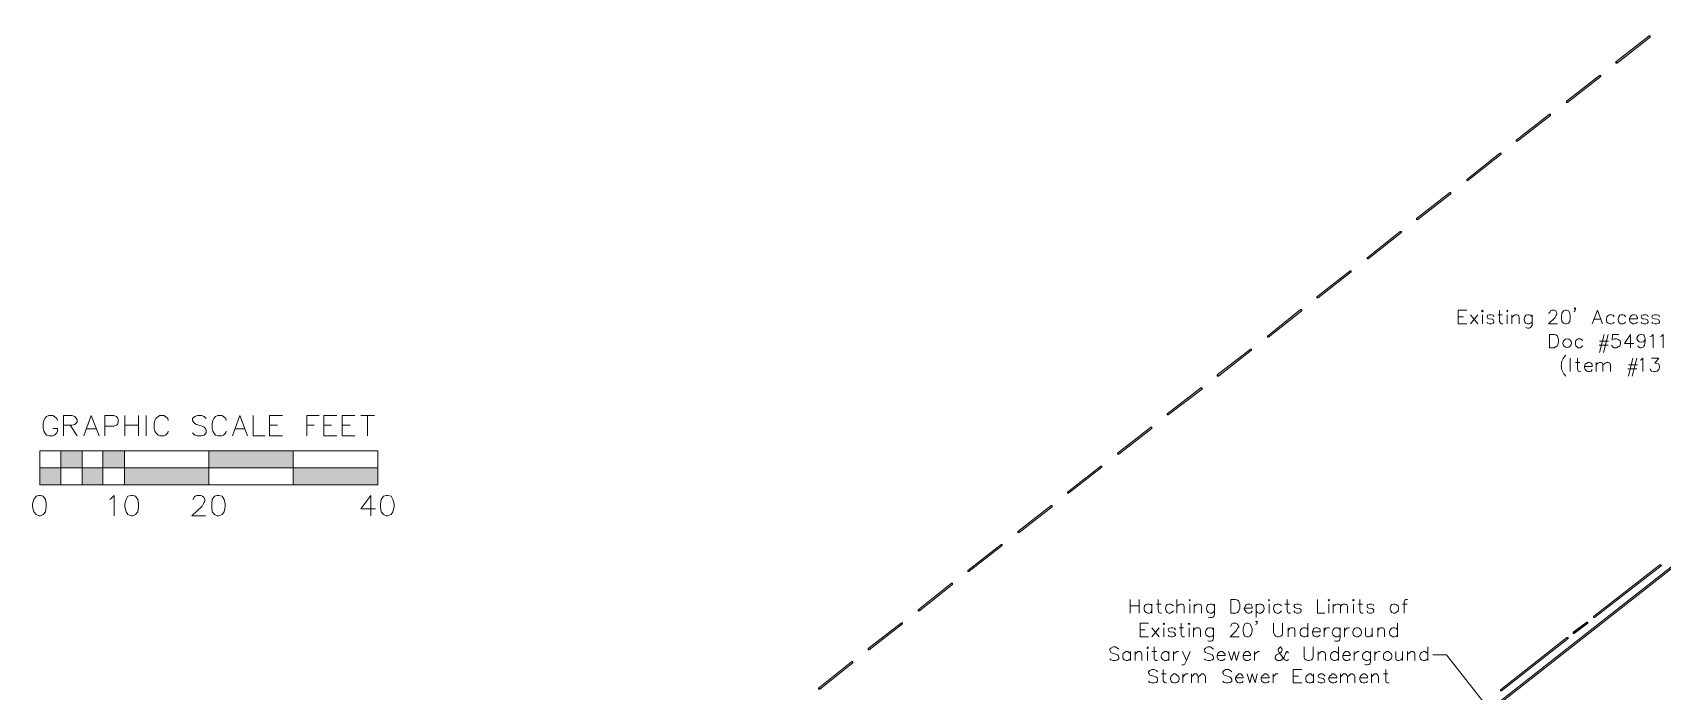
# Model space of a CAD drawing. Header units: inches. Extents: x 10 to 486, y 7 to 426.
# Drawn here: x 18.5 to 211.4, y 348.1 to 426.2 of the extents above; entities that cross this region are included whole.
import ezdxf

# ---------------------------------------------------------------- set-up
doc = ezdxf.new("R2010")
doc.units = ezdxf.units.IN
doc.header["$LTSCALE"] = 3
doc.header["$MEASUREMENT"] = 0
doc.layers.add('PDF_Geometry', color=7, linetype='Continuous', true_color=0x999999)
doc.layers.add('PDF_Solid Fills', color=7, linetype='Continuous')

msp = doc.modelspace()

# ---------------------------------------------------------------- hatches: boundary and pattern name
at = {"layer": 'PDF_Solid Fills', "transparency": 33554559}
for points in [[(209.94, 425.68), (209.88, 425.75), (205.94, 422.68), (206.01, 422.62), (206.08, 422.55), (210.01, 425.62)], [(204.08, 421.02), (204.01, 421.08), (200.08, 418.02), (200.14, 417.95), (200.21, 417.88), (204.14, 420.95)], [(198.14, 416.42), (198.08, 416.48), (194.14, 413.42), (194.21, 413.35), (194.28, 413.28), (198.21, 416.35)], [(192.28, 411.82), (192.21, 411.88), (188.28, 408.75), (188.34, 408.68), (188.41, 408.62), (192.34, 411.75)], [(186.34, 407.15), (186.28, 407.22), (182.34, 404.15), (182.41, 404.08), (182.48, 404.02), (186.41, 407.08)], [(180.48, 402.55), (180.41, 402.62), (176.48, 399.48), (176.54, 399.42), (176.61, 399.35), (180.54, 402.48)], [(174.61, 397.82), (174.54, 397.88), (174.48, 397.95), (170.54, 394.88), (170.61, 394.82), (170.68, 394.75)], [(168.68, 393.28), (168.61, 393.35), (164.68, 390.22), (164.74, 390.15), (164.81, 390.08), (168.74, 393.22)], [(162.74, 388.62), (162.68, 388.68), (158.74, 385.62), (158.81, 385.55), (158.88, 385.48), (162.81, 388.55)], [(156.88, 384.02), (156.81, 384.08), (152.81, 381.02), (152.88, 380.95), (152.94, 380.88), (156.94, 383.95)], [(150.94, 379.35), (150.88, 379.42), (146.94, 376.35), (147.01, 376.28), (147.08, 376.22), (151.01, 379.28)], [(145.01, 374.75), (144.94, 374.82), (141.01, 371.75), (141.08, 371.68), (141.14, 371.62), (145.08, 374.68)], [(139.14, 370.08), (139.08, 370.15), (135.14, 367.08), (135.21, 367.02), (135.28, 366.95), (139.21, 370.02)], [(133.21, 365.48), (133.14, 365.55), (129.21, 362.48), (129.28, 362.42), (129.34, 362.35), (133.28, 365.42)], [(211.21, 363.08), (211.14, 363.15), (203.28, 357.02), (203.34, 356.95), (203.41, 356.88), (211.28, 363.02)], [(127.34, 360.88), (127.28, 360.95), (123.34, 357.82), (123.41, 357.75), (123.48, 357.68), (127.41, 360.82)], [(121.41, 356.22), (121.34, 356.28), (117.41, 353.22), (117.48, 353.15), (117.54, 353.08), (121.48, 356.15)], [(202.54, 356.28), (202.48, 356.35), (200.88, 355.15), (200.94, 355.08), (201.01, 355.02), (202.61, 356.22)], [(200.21, 354.48), (200.14, 354.55), (192.28, 348.35), (192.34, 348.28), (192.41, 348.22), (200.28, 354.42)], [(115.54, 351.62), (115.48, 351.68), (111.54, 348.55), (111.61, 348.48), (111.68, 348.42), (115.61, 351.55)]]:
    msp.add_hatch(color=256, dxfattribs=at).paths.add_polyline_path(points)

# ---------------------------------------------------------------- linework, layer by layer
at = {"layer": 'PDF_Geometry', "lineweight": 5}
msp.add_lwpolyline([(293.08, 426.15), (116.94, 287.88), (117.01, 287.82), (117.08, 287.75), (293.28, 426.08), (293.21, 426.15)], dxfattribs=at)
at = {"layer": 'PDF_Geometry', "color": 7, "lineweight": 5}
for points in [[(209.94, 425.68), (209.88, 425.75), (205.94, 422.68), (206.01, 422.62), (206.08, 422.55), (210.01, 425.62)], [(204.08, 421.02), (204.01, 421.08), (200.08, 418.02), (200.14, 417.95), (200.21, 417.88), (204.14, 420.95)], [(198.14, 416.42), (198.08, 416.48), (194.14, 413.42), (194.21, 413.35), (194.28, 413.28), (198.21, 416.35)], [(192.28, 411.82), (192.21, 411.88), (188.28, 408.75), (188.34, 408.68), (188.41, 408.62), (192.34, 411.75)], [(186.34, 407.15), (186.28, 407.22), (182.34, 404.15), (182.41, 404.08), (182.48, 404.02), (186.41, 407.08)], [(180.48, 402.55), (180.41, 402.62), (176.48, 399.48), (176.54, 399.42), (176.61, 399.35), (180.54, 402.48)], [(174.54, 397.88), (174.48, 397.95), (170.54, 394.88), (170.61, 394.82), (170.68, 394.75), (174.61, 397.82)], [(168.68, 393.28), (168.61, 393.35), (164.68, 390.22), (164.74, 390.15), (164.81, 390.08), (168.74, 393.22)], [(162.74, 388.62), (162.68, 388.68), (158.74, 385.62), (158.81, 385.55), (158.88, 385.48), (162.81, 388.55)], [(156.88, 384.02), (156.81, 384.08), (152.81, 381.02), (152.88, 380.95), (152.94, 380.88), (156.94, 383.95)], [(150.94, 379.35), (150.88, 379.42), (146.94, 376.35), (147.01, 376.28), (147.08, 376.22), (151.01, 379.28)], [(145.01, 374.75), (144.94, 374.82), (141.01, 371.75), (141.08, 371.68), (141.14, 371.62), (145.08, 374.68)], [(139.14, 370.08), (139.08, 370.15), (135.14, 367.08), (135.21, 367.02), (135.28, 366.95), (139.21, 370.02)], [(133.21, 365.48), (133.14, 365.55), (129.21, 362.48), (129.28, 362.42), (129.34, 362.35), (133.28, 365.42)], [(211.21, 363.08), (211.14, 363.15), (203.28, 357.02), (203.34, 356.95), (203.41, 356.88), (211.28, 363.02)], [(127.34, 360.88), (127.28, 360.95), (123.34, 357.82), (123.41, 357.75), (123.48, 357.68), (127.41, 360.82)], [(121.41, 356.22), (121.34, 356.28), (117.41, 353.22), (117.48, 353.15), (117.54, 353.08), (121.48, 356.15)], [(202.54, 356.28), (202.48, 356.35), (200.88, 355.15), (200.94, 355.08), (201.01, 355.02), (202.61, 356.22)], [(200.21, 354.48), (200.14, 354.55), (192.28, 348.35), (192.34, 348.28), (192.41, 348.22), (200.28, 354.42)], [(115.54, 351.62), (115.48, 351.68), (111.54, 348.55), (111.61, 348.48), (111.68, 348.42), (115.61, 351.55)]]:
    msp.add_lwpolyline(points, close=True, dxfattribs=at)
for points in [[(209.88, 425.75), (210.01, 425.75), (210.01, 425.62)], [(206.08, 422.55), (205.94, 422.55), (205.94, 422.68)], [(204.01, 421.08), (204.14, 421.08), (204.14, 420.95)], [(200.21, 417.88), (200.08, 417.88), (200.08, 418.02)], [(198.08, 416.48), (198.21, 416.48), (198.21, 416.35)], [(194.28, 413.28), (194.14, 413.28), (194.14, 413.42)], [(192.21, 411.88), (192.34, 411.88), (192.34, 411.75)], [(186.28, 407.22), (186.41, 407.22), (186.41, 407.08)], [(188.41, 408.62), (188.28, 408.62), (188.28, 408.75)], [(182.48, 404.02), (182.34, 404.02), (182.34, 404.15)], [(180.41, 402.62), (180.54, 402.62), (180.54, 402.48)], [(176.61, 399.35), (176.48, 399.35), (176.48, 399.48)], [(174.48, 397.95), (174.61, 397.95), (174.61, 397.82)], [(170.68, 394.75), (170.54, 394.75), (170.54, 394.88)], [(168.61, 393.35), (168.74, 393.35), (168.74, 393.22)], [(164.81, 390.08), (164.68, 390.08), (164.68, 390.22)], [(162.68, 388.68), (162.81, 388.68), (162.81, 388.55)], [(156.81, 384.08), (156.94, 384.08), (156.94, 383.95)], [(158.88, 385.48), (158.74, 385.48), (158.74, 385.62)], [(152.94, 380.88), (152.81, 380.88), (152.81, 381.02)], [(150.88, 379.42), (151.01, 379.42), (151.01, 379.28)], [(147.08, 376.22), (146.94, 376.22), (146.94, 376.35)], [(144.94, 374.82), (145.08, 374.82), (145.08, 374.68)], [(141.14, 371.62), (141.01, 371.62), (141.01, 371.75)], [(139.08, 370.15), (139.21, 370.15), (139.21, 370.02)], [(135.28, 366.95), (135.14, 366.95), (135.14, 367.08)], [(133.14, 365.55), (133.28, 365.55), (133.28, 365.42)], [(211.14, 363.15), (211.28, 363.15), (211.28, 363.02)], [(127.28, 360.95), (127.41, 360.95), (127.41, 360.82)], [(129.34, 362.35), (129.21, 362.35), (129.21, 362.48)], [(123.48, 357.68), (123.34, 357.68), (123.34, 357.82)], [(203.41, 356.88), (203.28, 356.88), (203.28, 357.02)], [(121.34, 356.28), (121.48, 356.28), (121.48, 356.15)], [(201.01, 355.02), (200.88, 355.02), (200.88, 355.15)], [(202.48, 356.35), (202.61, 356.35), (202.61, 356.22)], [(117.54, 353.08), (117.41, 353.08), (117.41, 353.22)], [(200.14, 354.55), (200.28, 354.55), (200.28, 354.42)], [(115.48, 351.68), (115.61, 351.68), (115.61, 351.55)], [(111.68, 348.42), (111.54, 348.42), (111.54, 348.55)], [(192.41, 348.22), (192.28, 348.22), (192.28, 348.35)]]:
    msp.add_lwpolyline(points, dxfattribs=at)
at = {"layer": 'PDF_Geometry', "color": 7, "lineweight": 13}
for points in [[(188.28, 391.68), (187.28, 391.68), (187.28, 393.28), (188.28, 393.28)], [(187.28, 392.48), (187.88, 392.48)], [(188.74, 391.68), (189.61, 392.75)], [(189.61, 391.68), (188.74, 392.75)], [(190.14, 392.75), (190.14, 391.68)], [(191.48, 392.48), (191.41, 392.68), (191.21, 392.75), (190.94, 392.75), (190.74, 392.68), (190.68, 392.48), (190.74, 392.35), (190.88, 392.28), (191.28, 392.22), (191.41, 392.15), (191.48, 391.95), (191.48, 391.88), (191.41, 391.75), (191.21, 391.68), (190.94, 391.68), (190.74, 391.75), (190.68, 391.88)], [(191.94, 392.75), (192.48, 392.75)], [(192.14, 393.28), (192.14, 391.95), (192.28, 391.75), (192.41, 391.68), (192.54, 391.68)], [(193.08, 392.75), (193.08, 391.68)], [(193.61, 391.68), (193.61, 392.75)], [(193.61, 392.42), (193.88, 392.68), (194.01, 392.75), (194.21, 392.75), (194.41, 392.68), (194.48, 392.42), (194.48, 391.68)], [(196.01, 392.48), (195.81, 392.68), (195.68, 392.75), (195.48, 392.75), (195.28, 392.68), (195.14, 392.48), (195.08, 392.28), (195.08, 392.15), (195.14, 391.88), (195.28, 391.75), (195.48, 391.68), (195.68, 391.68), (195.81, 391.75), (196.01, 391.88)], [(196.01, 392.75), (196.01, 391.48), (195.88, 391.28), (195.81, 391.22), (195.68, 391.15), (195.48, 391.15), (195.28, 391.22)], [(198.01, 392.88), (198.01, 392.95), (198.14, 393.08), (198.21, 393.22), (198.34, 393.28), (198.68, 393.28), (198.81, 393.22), (198.88, 393.08), (198.94, 392.95), (198.94, 392.82), (198.88, 392.68), (198.74, 392.42), (197.94, 391.68), (199.01, 391.68)], [(201.14, 393.48), (201.08, 393.42), (201.01, 393.48), (201.08, 393.55), (201.14, 393.48), (201.14, 393.35), (201.08, 393.22), (201.01, 393.08)], [(203.14, 391.68), (203.74, 393.28), (204.34, 391.68)], [(203.34, 392.22), (204.14, 392.22)], [(205.74, 392.48), (205.61, 392.68), (205.41, 392.75), (205.21, 392.75), (205.08, 392.68), (204.88, 392.48), (204.81, 392.28), (204.81, 392.15), (204.88, 391.88), (205.08, 391.75), (205.21, 391.68), (205.41, 391.68), (205.61, 391.75), (205.74, 391.88)], [(207.08, 392.48), (206.94, 392.68), (206.81, 392.75), (206.54, 392.75), (206.41, 392.68), (206.28, 392.48), (206.21, 392.28), (206.21, 392.15), (206.28, 391.88), (206.41, 391.75), (206.54, 391.68), (206.81, 391.68), (206.94, 391.75), (207.08, 391.88)], [(207.54, 392.28), (208.48, 392.28), (208.48, 392.42), (208.41, 392.55), (208.34, 392.68), (208.14, 392.75), (207.94, 392.75), (207.81, 392.68), (207.61, 392.48), (207.54, 392.28), (207.54, 392.15), (207.61, 391.88), (207.81, 391.75), (207.94, 391.68), (208.14, 391.68), (208.34, 391.75), (208.48, 391.88)], [(209.74, 392.48), (209.68, 392.68), (209.48, 392.75), (209.21, 392.75), (209.01, 392.68), (208.94, 392.48), (209.01, 392.35), (209.14, 392.28), (209.54, 392.22), (209.68, 392.15), (209.74, 391.95), (209.74, 391.88), (209.68, 391.75), (209.48, 391.68), (209.21, 391.68), (209.01, 391.75), (208.94, 391.88)], [(211.08, 392.48), (211.01, 392.68), (210.74, 392.75), (210.54, 392.75), (210.28, 392.68), (210.21, 392.48), (210.28, 392.35), (210.48, 392.28), (210.81, 392.22), (211.01, 392.15), (211.08, 391.95), (211.08, 391.88), (211.01, 391.75), (210.74, 391.68), (210.54, 391.68), (210.28, 391.75), (210.21, 391.88)], [(202.01, 389.68), (201.88, 389.82), (201.74, 389.88), (201.48, 389.88), (201.34, 389.82), (201.21, 389.68), (201.14, 389.48), (201.14, 389.28), (201.21, 389.08), (201.34, 388.95), (201.48, 388.82), (201.74, 388.82), (201.88, 388.95), (202.01, 389.08)], [(204.54, 390.42), (204.01, 388.28)], [(205.01, 390.42), (204.48, 388.28)], [(206.28, 390.42), (205.54, 390.42), (205.48, 389.75), (205.54, 389.82), (205.74, 389.88), (206.01, 389.88), (206.21, 389.82), (206.41, 389.68), (206.48, 389.48), (206.48, 389.28), (206.41, 389.08), (206.21, 388.95), (206.01, 388.82), (205.74, 388.82), (205.54, 388.95), (205.48, 389.02), (205.41, 389.15)], [(207.68, 388.82), (207.68, 390.42), (206.94, 389.35), (208.08, 389.35)], [(209.41, 389.88), (209.34, 389.68), (209.21, 389.55), (208.94, 389.48), (208.88, 389.48), (208.68, 389.55), (208.54, 389.68), (208.41, 389.88), (208.41, 390.02), (208.54, 390.22), (208.68, 390.35), (208.88, 390.42), (208.94, 390.42), (209.21, 390.35), (209.34, 390.22), (209.41, 389.88), (209.41, 389.55), (209.34, 389.15), (209.21, 388.95), (208.94, 388.82), (208.81, 388.82), (208.61, 388.95), (208.54, 389.08)], [(209.94, 390.15), (210.14, 390.22), (210.34, 390.42), (210.34, 388.82)], [(211.21, 390.15), (211.34, 390.22), (211.54, 390.42), (211.54, 388.82)], [(203.94, 389.15), (205.01, 389.15)], [(204.01, 389.62), (205.08, 389.62)], [(200.54, 386.02), (200.54, 387.62)], [(201.14, 387.08), (201.68, 387.08)], [(201.41, 387.62), (201.41, 386.35), (201.48, 386.08), (201.61, 386.02), (201.74, 386.02)], [(202.21, 386.62), (203.14, 386.62), (203.14, 386.82), (203.08, 386.95), (203.01, 387.02), (202.81, 387.08), (202.61, 387.08), (202.48, 387.02), (202.28, 386.88), (202.21, 386.62), (202.21, 386.48), (202.28, 386.28), (202.48, 386.08), (202.61, 386.02), (202.81, 386.02), (203.01, 386.08), (203.14, 386.28)], [(203.61, 386.02), (203.61, 387.08)], [(203.61, 386.82), (203.81, 387.02), (204.01, 387.08), (204.21, 387.08), (204.34, 387.02), (204.41, 386.82), (204.41, 386.02)], [(204.41, 386.82), (204.68, 387.02), (204.81, 387.08), (205.08, 387.08), (205.21, 387.02), (205.28, 386.82), (205.28, 386.02)], [(207.34, 386.35), (208.41, 386.35)], [(207.94, 387.62), (207.41, 385.48)], [(207.41, 386.82), (208.48, 386.82)], [(208.41, 387.62), (207.88, 385.48)], [(208.81, 387.35), (208.94, 387.42), (209.14, 387.62), (209.14, 386.02)], [(210.14, 387.62), (211.01, 387.62), (210.54, 387.02), (210.74, 387.02), (210.94, 386.95), (211.01, 386.88), (211.08, 386.62), (211.08, 386.48), (211.01, 386.28), (210.81, 386.08), (210.61, 386.02), (210.41, 386.02), (210.14, 386.08), (210.08, 386.15), (210.01, 386.35)], [(148.41, 357.42), (148.41, 359.02)], [(149.48, 359.02), (149.48, 357.42)], [(151.74, 359.02), (151.74, 357.75), (151.81, 357.48), (152.01, 357.42), (152.14, 357.42)], [(153.94, 357.42), (153.94, 359.02)], [(167.01, 359.02), (167.01, 357.75), (167.08, 357.48), (167.21, 357.42), (167.41, 357.42)], [(170.61, 359.02), (170.61, 357.42), (171.48, 357.42)], [(175.61, 359.02), (175.61, 357.75), (175.68, 357.48), (175.81, 357.42), (176.01, 357.42)], [(181.28, 359.02), (181.08, 359.02), (180.94, 358.95), (180.88, 358.75), (180.88, 357.42)], [(148.41, 358.28), (149.48, 358.28)], [(151.01, 358.28), (150.88, 358.42), (150.68, 358.48), (150.48, 358.48), (150.34, 358.42), (150.14, 358.28), (150.08, 358.02), (150.08, 357.88), (150.14, 357.68), (150.34, 357.48), (150.48, 357.42), (150.68, 357.42), (150.88, 357.48), (151.01, 357.68)], [(151.01, 358.48), (151.01, 357.42)], [(151.54, 358.48), (152.08, 358.48)], [(153.54, 358.28), (153.34, 358.42), (153.21, 358.48), (153.01, 358.48), (152.81, 358.42), (152.68, 358.28), (152.61, 358.02), (152.61, 357.88), (152.68, 357.68), (152.81, 357.48), (153.01, 357.42), (153.21, 357.42), (153.34, 357.48), (153.54, 357.68)], [(153.94, 358.22), (154.21, 358.42), (154.34, 358.48), (154.61, 358.48), (154.74, 358.42), (154.81, 358.22), (154.81, 357.42)], [(155.48, 358.48), (155.48, 357.42)], [(156.01, 357.42), (156.01, 358.48)], [(156.01, 358.22), (156.28, 358.42), (156.41, 358.48), (156.61, 358.48), (156.81, 358.42), (156.88, 358.22), (156.88, 357.42)], [(158.41, 358.28), (158.21, 358.42), (158.08, 358.48), (157.88, 358.48), (157.68, 358.42), (157.54, 358.28), (157.48, 358.02), (157.48, 357.88), (157.54, 357.68), (157.68, 357.48), (157.88, 357.42), (158.08, 357.42), (158.21, 357.48), (158.41, 357.68)], [(158.41, 358.48), (158.41, 357.28), (158.34, 357.02), (158.21, 356.95), (158.08, 356.88), (157.88, 356.88), (157.68, 356.95)], [(161.94, 358.02), (162.88, 358.02), (162.88, 358.22), (162.81, 358.35), (162.74, 358.42), (162.61, 358.48), (162.34, 358.48), (162.21, 358.42), (162.08, 358.28), (161.94, 358.02), (161.94, 357.88), (162.08, 357.68), (162.21, 357.48), (162.34, 357.42), (162.61, 357.42), (162.74, 357.48), (162.88, 357.68)], [(163.34, 358.48), (163.34, 356.88)], [(163.34, 358.28), (163.48, 358.42), (163.68, 358.48), (163.88, 358.48), (164.01, 358.42), (164.21, 358.28), (164.28, 358.02), (164.28, 357.88), (164.21, 357.68), (164.01, 357.48), (163.88, 357.42), (163.68, 357.42), (163.48, 357.48), (163.34, 357.68)], [(164.88, 358.48), (164.88, 357.42)], [(166.34, 358.28), (166.14, 358.42), (166.01, 358.48), (165.81, 358.48), (165.61, 358.42), (165.48, 358.28), (165.41, 358.02), (165.41, 357.88), (165.48, 357.68), (165.61, 357.48), (165.81, 357.42), (166.01, 357.42), (166.14, 357.48), (166.34, 357.68)], [(166.74, 358.48), (167.28, 358.48)], [(168.68, 358.28), (168.61, 358.42), (168.34, 358.48), (168.14, 358.48), (167.94, 358.42), (167.81, 358.28), (167.94, 358.08), (168.08, 358.02), (168.48, 357.95), (168.61, 357.88), (168.68, 357.75), (168.68, 357.68), (168.61, 357.48), (168.34, 357.42), (168.14, 357.42), (167.94, 357.48), (167.81, 357.68)], [(171.94, 358.48), (171.94, 357.42)], [(172.48, 357.42), (172.48, 358.48)], [(172.48, 358.22), (172.74, 358.42), (172.88, 358.48), (173.08, 358.48), (173.28, 358.42), (173.34, 358.22), (173.34, 357.42)], [(173.34, 358.22), (173.54, 358.42), (173.68, 358.48), (173.94, 358.48), (174.08, 358.42), (174.14, 358.22), (174.14, 357.42)], [(174.88, 358.48), (174.88, 357.42)], [(175.41, 358.48), (175.94, 358.48)], [(177.28, 358.28), (177.21, 358.42), (177.01, 358.48), (176.74, 358.48), (176.54, 358.42), (176.48, 358.28), (176.54, 358.08), (176.68, 358.02), (177.08, 357.95), (177.21, 357.88), (177.28, 357.75), (177.28, 357.68), (177.21, 357.48), (177.01, 357.42), (176.74, 357.42), (176.54, 357.48), (176.48, 357.68)], [(180.68, 358.48), (181.21, 358.48)], [(150.61, 354.62), (149.61, 354.62), (149.61, 356.22), (150.61, 356.22)], [(149.61, 355.42), (150.21, 355.42)], [(151.01, 354.62), (151.88, 355.68)], [(151.88, 354.62), (151.01, 355.68)], [(152.41, 355.68), (152.41, 354.62)], [(153.81, 355.42), (153.68, 355.62), (153.48, 355.68), (153.28, 355.68), (153.01, 355.62), (152.94, 355.42), (153.01, 355.28), (153.14, 355.22), (153.54, 355.15), (153.68, 355.08), (153.81, 354.88), (153.81, 354.82), (153.68, 354.68), (153.48, 354.62), (153.28, 354.62), (153.01, 354.68), (152.94, 354.82)], [(154.21, 355.68), (154.74, 355.68)], [(154.48, 356.22), (154.48, 354.88), (154.54, 354.68), (154.68, 354.62), (154.88, 354.62)], [(155.41, 355.68), (155.41, 354.62)], [(155.94, 354.62), (155.94, 355.68)], [(155.94, 355.35), (156.14, 355.62), (156.28, 355.68), (156.54, 355.68), (156.68, 355.62), (156.74, 355.35), (156.74, 354.62)], [(158.28, 355.42), (158.14, 355.62), (157.94, 355.68), (157.74, 355.68), (157.61, 355.62), (157.41, 355.42), (157.34, 355.22), (157.34, 355.08), (157.41, 354.82), (157.61, 354.68), (157.74, 354.62), (157.94, 354.62), (158.14, 354.68), (158.28, 354.82)], [(158.28, 355.68), (158.28, 354.48), (158.21, 354.22), (158.14, 354.15), (157.94, 354.08), (157.74, 354.08), (157.61, 354.15)], [(160.34, 355.82), (160.34, 355.88), (160.41, 356.08), (160.48, 356.15), (160.61, 356.22), (160.94, 356.22), (161.08, 356.15), (161.14, 356.08), (161.28, 355.88), (161.28, 355.75), (161.14, 355.62), (161.01, 355.35), (160.28, 354.62), (161.34, 354.62)], [(163.48, 356.42), (163.41, 356.35), (163.28, 356.42), (163.41, 356.48), (163.48, 356.42), (163.48, 356.28), (163.41, 356.15), (163.28, 356.08)], [(165.41, 356.22), (165.41, 355.08), (165.54, 354.82), (165.68, 354.68), (165.88, 354.62), (166.08, 354.62), (166.28, 354.68), (166.41, 354.82), (166.48, 355.08), (166.48, 356.22)], [(167.14, 354.62), (167.14, 355.68)], [(167.14, 355.35), (167.34, 355.62), (167.48, 355.68), (167.74, 355.68), (167.88, 355.62), (167.94, 355.35), (167.94, 354.62)], [(169.48, 355.42), (169.34, 355.62), (169.14, 355.68), (168.94, 355.68), (168.81, 355.62), (168.61, 355.42), (168.54, 355.22), (168.54, 355.08), (168.61, 354.82), (168.81, 354.68), (168.94, 354.62), (169.14, 354.62), (169.34, 354.68), (169.48, 354.82)], [(169.48, 356.22), (169.48, 354.62)], [(170.01, 355.22), (170.94, 355.22), (170.94, 355.35), (170.88, 355.55), (170.74, 355.62), (170.61, 355.68), (170.41, 355.68), (170.21, 355.62), (170.08, 355.42), (170.01, 355.22), (170.01, 355.08), (170.08, 354.82), (170.21, 354.68), (170.41, 354.62), (170.61, 354.62), (170.74, 354.68), (170.94, 354.82)], [(171.41, 354.62), (171.41, 355.68)], [(171.41, 355.22), (171.48, 355.42), (171.61, 355.62), (171.74, 355.68), (172.01, 355.68)], [(173.28, 355.42), (173.14, 355.62), (173.01, 355.68), (172.74, 355.68), (172.61, 355.62), (172.48, 355.42), (172.34, 355.22), (172.34, 355.08), (172.48, 354.82), (172.61, 354.68), (172.74, 354.62), (173.01, 354.62), (173.14, 354.68), (173.28, 354.82)], [(173.28, 355.68), (173.28, 354.48), (173.21, 354.22), (173.14, 354.15), (173.01, 354.08), (172.74, 354.08), (172.61, 354.15)], [(173.81, 354.62), (173.81, 355.68)], [(173.81, 355.22), (173.88, 355.42), (174.08, 355.62), (174.21, 355.68), (174.41, 355.68)], [(176.28, 355.68), (176.28, 354.88), (176.34, 354.68), (176.48, 354.62), (176.74, 354.62), (176.88, 354.68), (177.08, 354.88)], [(177.08, 355.68), (177.08, 354.62)], [(177.74, 354.62), (177.74, 355.68)], [(177.74, 355.35), (177.94, 355.62), (178.08, 355.68), (178.34, 355.68), (178.48, 355.62), (178.54, 355.35), (178.54, 354.62)], [(180.08, 355.42), (179.94, 355.62), (179.74, 355.68), (179.54, 355.68), (179.41, 355.62), (179.21, 355.42), (179.14, 355.22), (179.14, 355.08), (179.21, 354.82), (179.41, 354.68), (179.54, 354.62), (179.74, 354.62), (179.94, 354.68), (180.08, 354.82)], [(180.08, 356.22), (180.08, 354.62)], [(147.08, 353.15), (146.94, 353.28), (146.68, 353.42), (146.41, 353.42), (146.14, 353.28), (146.01, 353.15), (146.01, 353.02), (146.08, 352.88), (146.14, 352.75), (146.34, 352.68), (146.74, 352.55), (146.94, 352.48), (147.01, 352.42), (147.08, 352.22), (147.08, 352.02), (146.94, 351.88), (146.68, 351.82), (146.41, 351.82), (146.14, 351.88), (146.01, 352.02)], [(151.28, 353.42), (151.28, 352.08), (151.34, 351.88), (151.48, 351.82), (151.68, 351.82)], [(158.28, 353.15), (158.14, 353.28), (157.88, 353.42), (157.61, 353.42), (157.34, 353.28), (157.21, 353.15), (157.21, 353.02), (157.28, 352.88), (157.34, 352.75), (157.54, 352.68), (157.94, 352.55), (158.14, 352.48), (158.21, 352.42), (158.28, 352.22), (158.28, 352.02), (158.14, 351.88), (157.88, 351.82), (157.61, 351.82), (157.34, 351.88), (157.21, 352.02)], [(167.14, 352.68), (167.14, 352.75), (167.01, 352.88), (166.94, 352.88), (166.88, 352.75), (166.81, 352.62), (166.68, 352.22), (166.48, 352.02), (166.34, 351.88), (166.21, 351.82), (165.88, 351.82), (165.74, 351.88), (165.68, 351.95), (165.61, 352.08), (165.61, 352.22), (165.68, 352.42), (165.74, 352.48), (166.28, 352.75), (166.34, 352.88), (166.41, 353.02), (166.41, 353.15), (166.34, 353.28), (166.21, 353.42), (166.08, 353.28), (165.94, 353.15), (165.94, 353.02), (166.08, 352.75), (166.21, 352.55), (166.61, 352.02), (166.74, 351.88), (166.88, 351.82), (167.01, 351.82), (167.14, 351.88), (167.14, 351.95)], [(169.01, 353.42), (169.01, 352.22), (169.08, 352.02), (169.28, 351.88), (169.48, 351.82), (169.61, 351.82), (169.88, 351.88), (170.01, 352.02), (170.08, 352.22), (170.08, 353.42)], [(173.08, 353.42), (173.08, 351.82)], [(183.68, 353.42), (183.68, 351.82)], [(148.48, 352.62), (148.28, 352.75), (148.14, 352.88), (147.94, 352.88), (147.74, 352.75), (147.61, 352.62), (147.54, 352.42), (147.54, 352.22), (147.61, 352.02), (147.74, 351.88), (147.94, 351.82), (148.14, 351.82), (148.28, 351.88), (148.48, 352.02)], [(148.48, 352.88), (148.48, 351.82)], [(149.01, 351.82), (149.01, 352.88)], [(149.01, 352.55), (149.21, 352.75), (149.34, 352.88), (149.61, 352.88), (149.74, 352.75), (149.81, 352.55), (149.81, 351.82)], [(150.48, 352.88), (150.48, 351.82)], [(151.01, 352.88), (151.54, 352.88)], [(153.01, 352.62), (152.88, 352.75), (152.74, 352.88), (152.48, 352.88), (152.34, 352.75), (152.21, 352.62), (152.08, 352.42), (152.08, 352.22), (152.21, 352.02), (152.34, 351.88), (152.48, 351.82), (152.74, 351.82), (152.88, 351.88), (153.01, 352.02)], [(153.01, 352.88), (153.01, 351.82)], [(153.54, 351.82), (153.54, 352.88)], [(153.54, 352.42), (153.61, 352.62), (153.81, 352.75), (153.94, 352.88), (154.14, 352.88)], [(155.08, 351.82), (154.88, 351.35), (154.74, 351.28), (154.54, 351.28)], [(154.61, 352.88), (155.08, 351.82), (155.54, 352.88)], [(158.74, 352.42), (159.68, 352.42), (159.68, 352.55), (159.54, 352.68), (159.48, 352.75), (159.34, 352.88), (159.14, 352.88), (158.94, 352.75), (158.81, 352.62), (158.74, 352.42), (158.74, 352.22), (158.81, 352.02), (158.94, 351.88), (159.14, 351.82), (159.34, 351.82), (159.48, 351.88), (159.68, 352.02)], [(160.08, 352.88), (160.41, 351.82), (160.74, 352.88), (161.01, 351.82), (161.34, 352.88)], [(161.81, 352.42), (162.68, 352.42), (162.68, 352.55), (162.61, 352.68), (162.54, 352.75), (162.41, 352.88), (162.14, 352.88), (162.01, 352.75), (161.88, 352.62), (161.81, 352.42), (161.81, 352.22), (161.88, 352.02), (162.01, 351.88), (162.14, 351.82), (162.41, 351.82), (162.54, 351.88), (162.68, 352.02)], [(163.14, 351.82), (163.14, 352.88)], [(163.14, 352.42), (163.21, 352.62), (163.41, 352.75), (163.54, 352.88), (163.74, 352.88)], [(170.68, 351.82), (170.68, 352.88)], [(170.68, 352.55), (170.94, 352.75), (171.08, 352.88), (171.28, 352.88), (171.48, 352.75), (171.54, 352.55), (171.54, 351.82)], [(173.08, 352.62), (172.88, 352.75), (172.74, 352.88), (172.54, 352.88), (172.34, 352.75), (172.21, 352.62), (172.14, 352.42), (172.14, 352.22), (172.21, 352.02), (172.34, 351.88), (172.54, 351.82), (172.74, 351.82), (172.88, 351.88), (173.08, 352.02)], [(173.61, 352.42), (174.48, 352.42), (174.48, 352.55), (174.41, 352.68), (174.34, 352.75), (174.21, 352.88), (173.94, 352.88), (173.81, 352.75), (173.68, 352.62), (173.61, 352.42), (173.61, 352.22), (173.68, 352.02), (173.81, 351.88), (173.94, 351.82), (174.21, 351.82), (174.34, 351.88), (174.48, 352.02)], [(174.94, 351.82), (174.94, 352.88)], [(174.94, 352.42), (175.01, 352.62), (175.21, 352.75), (175.34, 352.88), (175.54, 352.88)], [(176.88, 352.62), (176.74, 352.75), (176.54, 352.88), (176.34, 352.88), (176.21, 352.75), (176.01, 352.62), (175.94, 352.42), (175.94, 352.22), (176.01, 352.02), (176.21, 351.88), (176.34, 351.82), (176.54, 351.82), (176.74, 351.88), (176.88, 352.02)], [(176.88, 352.88), (176.88, 351.62), (176.81, 351.42), (176.74, 351.35), (176.54, 351.28), (176.34, 351.28), (176.21, 351.35)], [(177.41, 351.82), (177.41, 352.88)], [(177.41, 352.42), (177.48, 352.62), (177.61, 352.75), (177.81, 352.88), (178.01, 352.88)], [(179.88, 352.88), (179.88, 352.08), (179.94, 351.88), (180.08, 351.82), (180.28, 351.82), (180.48, 351.88), (180.68, 352.08)], [(180.68, 352.88), (180.68, 351.82)], [(181.28, 351.82), (181.28, 352.88)], [(181.28, 352.55), (181.54, 352.75), (181.68, 352.88), (181.88, 352.88), (182.08, 352.75), (182.14, 352.55), (182.14, 351.82)], [(183.68, 352.62), (183.48, 352.75), (183.34, 352.88), (183.14, 352.88), (182.94, 352.75), (182.81, 352.62), (182.74, 352.42), (182.74, 352.22), (182.81, 352.02), (182.94, 351.88), (183.14, 351.82), (183.34, 351.82), (183.48, 351.88), (183.68, 352.02)], [(221.21, 307.42), (185.88, 352.48), (184.28, 352.48)], [(151.68, 350.48), (151.54, 350.62), (151.28, 350.75), (151.01, 350.75), (150.74, 350.62), (150.61, 350.48), (150.61, 350.35), (150.68, 350.22), (150.74, 350.08), (150.94, 350.02), (151.41, 349.88), (151.54, 349.82), (151.61, 349.75), (151.68, 349.55), (151.68, 349.35), (151.54, 349.22), (151.28, 349.15), (151.01, 349.15), (150.74, 349.22), (150.61, 349.35)], [(152.14, 350.22), (152.68, 350.22)], [(152.34, 350.75), (152.34, 349.42), (152.48, 349.22), (152.61, 349.15), (152.74, 349.15)], [(154.68, 349.15), (154.68, 350.22)], [(154.68, 349.75), (154.74, 349.95), (154.88, 350.08), (155.01, 350.22), (155.28, 350.22)], [(155.68, 349.15), (155.68, 350.22)], [(155.68, 349.88), (155.88, 350.08), (156.01, 350.22), (156.28, 350.22), (156.41, 350.08), (156.48, 349.88), (156.48, 349.15)], [(156.48, 349.88), (156.74, 350.08), (156.88, 350.22), (157.08, 350.22), (157.28, 350.08), (157.34, 349.88), (157.34, 349.15)], [(160.48, 350.48), (160.28, 350.62), (160.08, 350.75), (159.74, 350.75), (159.54, 350.62), (159.41, 350.48), (159.41, 350.35), (159.48, 350.22), (159.54, 350.08), (159.68, 350.02), (160.14, 349.88), (160.28, 349.82), (160.34, 349.75), (160.48, 349.55), (160.48, 349.35), (160.28, 349.22), (160.08, 349.15), (159.74, 349.15), (159.54, 349.22), (159.41, 349.35)], [(160.88, 349.75), (161.81, 349.75), (161.81, 349.88), (161.74, 350.02), (161.68, 350.08), (161.54, 350.22), (161.28, 350.22), (161.14, 350.08), (161.01, 349.95), (160.88, 349.75), (160.88, 349.55), (161.01, 349.35), (161.14, 349.22), (161.28, 349.15), (161.54, 349.15), (161.68, 349.22), (161.81, 349.35)], [(162.28, 350.22), (162.61, 349.15), (162.88, 350.22), (163.21, 349.15), (163.48, 350.22)], [(163.94, 349.75), (164.88, 349.75), (164.88, 349.88), (164.81, 350.02), (164.74, 350.08), (164.54, 350.22), (164.34, 350.22), (164.21, 350.08), (164.01, 349.95), (163.94, 349.75), (163.94, 349.55), (164.01, 349.35), (164.21, 349.22), (164.34, 349.15), (164.54, 349.15), (164.74, 349.22), (164.88, 349.35)], [(165.34, 349.15), (165.34, 350.22)], [(165.34, 349.75), (165.41, 349.95), (165.54, 350.08), (165.68, 350.22), (165.94, 350.22)], [(168.74, 349.15), (167.74, 349.15), (167.74, 350.75), (168.74, 350.75)], [(167.74, 349.95), (168.34, 349.95)], [(170.14, 349.95), (169.94, 350.08), (169.81, 350.22), (169.61, 350.22), (169.41, 350.08), (169.28, 349.95), (169.21, 349.75), (169.21, 349.55), (169.28, 349.35), (169.41, 349.22), (169.61, 349.15), (169.81, 349.15), (169.94, 349.22), (170.14, 349.35)], [(170.14, 350.22), (170.14, 349.15)], [(171.48, 349.95), (171.41, 350.08), (171.21, 350.22), (170.94, 350.22), (170.74, 350.08), (170.68, 349.95), (170.74, 349.82), (170.88, 349.75), (171.28, 349.68), (171.41, 349.55), (171.48, 349.42), (171.48, 349.35), (171.41, 349.22), (171.21, 349.15), (170.94, 349.15), (170.74, 349.22), (170.68, 349.35)], [(171.94, 349.75), (172.88, 349.75), (172.88, 349.88), (172.81, 350.02), (172.74, 350.08), (172.54, 350.22), (172.34, 350.22), (172.21, 350.08), (172.01, 349.95), (171.94, 349.75), (171.94, 349.55), (172.01, 349.35), (172.21, 349.22), (172.34, 349.15), (172.54, 349.15), (172.74, 349.22), (172.88, 349.35)], [(173.34, 349.15), (173.34, 350.22)], [(173.34, 349.88), (173.54, 350.08), (173.68, 350.22), (173.94, 350.22), (174.08, 350.08), (174.14, 349.88), (174.14, 349.15)], [(174.14, 349.88), (174.41, 350.08), (174.54, 350.22), (174.74, 350.22), (174.94, 350.08), (175.01, 349.88), (175.01, 349.15)], [(175.61, 349.75), (176.54, 349.75), (176.54, 349.88), (176.48, 350.02), (176.41, 350.08), (176.21, 350.22), (176.01, 350.22), (175.81, 350.08), (175.68, 349.95), (175.61, 349.75), (175.61, 349.55), (175.68, 349.35), (175.81, 349.22), (176.01, 349.15), (176.21, 349.15), (176.41, 349.22), (176.54, 349.35)], [(177.01, 349.15), (177.01, 350.22)], [(177.01, 349.88), (177.21, 350.08), (177.34, 350.22), (177.61, 350.22), (177.74, 350.08), (177.81, 349.88), (177.81, 349.15)], [(178.41, 350.22), (178.94, 350.22)], [(178.68, 350.75), (178.68, 349.42), (178.74, 349.22), (178.88, 349.15), (179.08, 349.15)]]:
    msp.add_lwpolyline(points, dxfattribs=at)
for points in [[(190.01, 393.22), (190.14, 393.08), (190.21, 393.22), (190.14, 393.28)], [(193.01, 393.22), (193.08, 393.08), (193.14, 393.22), (193.08, 393.28)], [(199.94, 393.28), (199.74, 393.22), (199.54, 392.95), (199.48, 392.55), (199.48, 392.35), (199.54, 391.95), (199.74, 391.75), (199.94, 391.68), (200.08, 391.68), (200.34, 391.75), (200.48, 391.95), (200.54, 392.35), (200.54, 392.55), (200.48, 392.95), (200.34, 393.22), (200.08, 393.28)], [(198.08, 388.82), (198.08, 390.42), (198.61, 390.42), (198.81, 390.35), (199.01, 390.22), (199.08, 390.08), (199.14, 389.82), (199.14, 389.48), (199.08, 389.22), (199.01, 389.08), (198.81, 388.95), (198.61, 388.82)], [(155.41, 358.95), (155.48, 358.88), (155.54, 358.95), (155.48, 359.02)], [(160.34, 357.42), (160.34, 359.02), (160.88, 359.02), (161.14, 358.95), (161.28, 358.82), (161.34, 358.62), (161.41, 358.42), (161.41, 358.02), (161.34, 357.82), (161.28, 357.68), (161.14, 357.48), (160.88, 357.42)], [(164.81, 358.95), (164.88, 358.88), (164.94, 358.95), (164.88, 359.02)], [(171.88, 358.95), (171.94, 358.88), (172.01, 358.95), (171.94, 359.02)], [(174.74, 358.95), (174.88, 358.88), (174.94, 358.95), (174.88, 359.02)], [(179.61, 358.48), (179.41, 358.42), (179.28, 358.28), (179.21, 358.02), (179.21, 357.88), (179.28, 357.68), (179.41, 357.48), (179.61, 357.42), (179.81, 357.42), (179.94, 357.48), (180.14, 357.68), (180.21, 357.88), (180.21, 358.02), (180.14, 358.28), (179.94, 358.42), (179.81, 358.48)], [(152.34, 356.15), (152.41, 356.08), (152.48, 356.15), (152.41, 356.22)], [(155.28, 356.15), (155.41, 356.08), (155.48, 356.15), (155.41, 356.22)], [(162.21, 356.22), (162.01, 356.15), (161.88, 355.88), (161.81, 355.55), (161.81, 355.28), (161.88, 354.88), (162.01, 354.68), (162.21, 354.62), (162.41, 354.62), (162.61, 354.68), (162.74, 354.88), (162.88, 355.28), (162.88, 355.55), (162.74, 355.88), (162.61, 356.15), (162.41, 356.22)], [(175.21, 355.68), (175.01, 355.62), (174.88, 355.42), (174.81, 355.22), (174.81, 355.08), (174.88, 354.82), (175.01, 354.68), (175.21, 354.62), (175.41, 354.62), (175.54, 354.68), (175.74, 354.82), (175.81, 355.08), (175.81, 355.22), (175.74, 355.42), (175.54, 355.62), (175.41, 355.68)], [(150.41, 353.28), (150.48, 353.22), (150.61, 353.28), (150.48, 353.42)], [(178.81, 352.88), (178.61, 352.75), (178.48, 352.62), (178.41, 352.42), (178.41, 352.22), (178.48, 352.02), (178.61, 351.88), (178.81, 351.82), (179.01, 351.82), (179.14, 351.88), (179.34, 352.02), (179.41, 352.22), (179.41, 352.42), (179.34, 352.62), (179.14, 352.75), (179.01, 352.88)], [(153.61, 350.22), (153.41, 350.08), (153.28, 349.95), (153.21, 349.75), (153.21, 349.55), (153.28, 349.35), (153.41, 349.22), (153.61, 349.15), (153.81, 349.15), (153.94, 349.22), (154.14, 349.35), (154.21, 349.55), (154.21, 349.75), (154.14, 349.95), (153.94, 350.08), (153.81, 350.22)]]:
    msp.add_lwpolyline(points, close=True, dxfattribs=at)
at = {"layer": 'PDF_Geometry', "color": 7, "lineweight": 9}
for points in [[(21.41, 380.22), (21.34, 380.48), (21.08, 380.68), (20.88, 380.82), (20.41, 380.82), (20.14, 380.68), (19.94, 380.48), (19.81, 380.22), (19.74, 379.88), (19.74, 379.28), (19.81, 378.95), (19.94, 378.75), (20.14, 378.48), (20.41, 378.42), (20.88, 378.42), (21.08, 378.48), (21.34, 378.75), (21.41, 378.95), (21.41, 379.28), (20.88, 379.28)], [(22.14, 378.42), (22.14, 380.82), (23.14, 380.82), (23.48, 380.68), (23.61, 380.55), (23.74, 380.35), (23.74, 380.08), (23.61, 379.88), (23.48, 379.75), (23.14, 379.68), (22.14, 379.68)], [(24.54, 378.42), (25.41, 380.82), (26.34, 378.42)], [(27.01, 378.42), (27.01, 380.82), (28.08, 380.82), (28.41, 380.68), (28.54, 380.55), (28.61, 380.35), (28.61, 380.02), (28.54, 379.75), (28.41, 379.68), (28.08, 379.55), (27.01, 379.55)], [(29.41, 378.42), (29.41, 380.82)], [(31.01, 380.82), (31.01, 378.42)], [(31.94, 378.42), (31.94, 380.82)], [(34.54, 380.22), (34.48, 380.48), (34.21, 380.68), (34.01, 380.82), (33.54, 380.82), (33.34, 380.68), (33.08, 380.48), (32.94, 380.22), (32.88, 379.88), (32.88, 379.28), (32.94, 378.95), (33.08, 378.75), (33.34, 378.48), (33.54, 378.42), (34.01, 378.42), (34.21, 378.48), (34.48, 378.75), (34.54, 378.95)], [(39.01, 380.48), (38.81, 380.68), (38.48, 380.82), (38.01, 380.82), (37.68, 380.68), (37.41, 380.48), (37.41, 380.22), (37.54, 380.02), (37.68, 379.88), (37.88, 379.75), (38.54, 379.55), (38.81, 379.42), (38.94, 379.28), (39.01, 379.08), (39.01, 378.75), (38.81, 378.48), (38.48, 378.42), (38.01, 378.42), (37.68, 378.48), (37.41, 378.75)], [(41.41, 380.22), (41.34, 380.48), (41.08, 380.68), (40.88, 380.82), (40.41, 380.82), (40.14, 380.68), (39.94, 380.48), (39.81, 380.22), (39.74, 379.88), (39.74, 379.28), (39.81, 378.95), (39.94, 378.75), (40.14, 378.48), (40.41, 378.42), (40.88, 378.42), (41.08, 378.48), (41.34, 378.75), (41.41, 378.95)], [(42.14, 378.42), (43.01, 380.82), (43.94, 378.42)], [(44.61, 380.82), (44.61, 378.42), (46.01, 378.42)], [(48.08, 378.42), (46.54, 378.42), (46.54, 380.82), (48.08, 380.82)], [(50.94, 378.42), (50.94, 380.82), (52.41, 380.82)], [(54.48, 378.42), (52.94, 378.42), (52.94, 380.82), (54.48, 380.82)], [(56.61, 378.42), (55.14, 378.42), (55.14, 380.82), (56.61, 380.82)], [(57.34, 380.82), (58.94, 380.82)], [(58.14, 380.82), (58.14, 378.42)], [(22.94, 379.68), (23.74, 378.42)], [(24.88, 379.22), (26.01, 379.22)], [(29.41, 379.68), (31.01, 379.68)], [(42.48, 379.22), (43.61, 379.22)], [(46.54, 379.68), (47.48, 379.68)], [(50.94, 379.68), (51.81, 379.68)], [(52.94, 379.68), (53.88, 379.68)], [(55.14, 379.68), (56.08, 379.68)], [(21.81, 376.62), (21.81, 372.62), (21.81, 376.62)], [(24.34, 376.62), (24.34, 372.62)], [(26.81, 376.62), (26.81, 372.62)], [(29.34, 376.62), (29.34, 372.62)], [(39.34, 376.62), (39.34, 372.62)], [(49.34, 376.62), (49.34, 372.62)], [(19.34, 374.62), (59.34, 374.62)], [(27.61, 370.88), (27.81, 371.02), (28.14, 371.35), (28.14, 368.95)], [(37.48, 370.82), (37.48, 370.88), (37.61, 371.15), (37.74, 371.28), (37.94, 371.35), (38.41, 371.35), (38.61, 371.28), (38.74, 371.15), (38.88, 370.88), (38.88, 370.68), (38.74, 370.48), (38.54, 370.08), (37.34, 368.95), (38.94, 368.95)], [(58.54, 368.95), (58.54, 371.35), (57.34, 369.75), (59.08, 369.75)]]:
    msp.add_lwpolyline(points, dxfattribs=at)
for points in [[(19.34, 376.62), (19.34, 372.62), (59.34, 372.62), (59.34, 376.62)], [(19.21, 371.35), (18.88, 371.28), (18.61, 370.88), (18.48, 370.35), (18.48, 370.02), (18.61, 369.42), (18.88, 369.08), (19.21, 368.95), (19.41, 368.95), (19.74, 369.08), (20.01, 369.42), (20.08, 370.02), (20.08, 370.35), (20.01, 370.88), (19.74, 371.28), (19.41, 371.35)], [(30.14, 371.35), (29.74, 371.28), (29.54, 370.88), (29.41, 370.35), (29.41, 370.02), (29.54, 369.42), (29.74, 369.08), (30.14, 368.95), (30.34, 368.95), (30.68, 369.08), (30.94, 369.42), (31.01, 370.02), (31.01, 370.35), (30.94, 370.88), (30.68, 371.28), (30.34, 371.35)], [(40.34, 371.35), (40.01, 371.28), (39.74, 370.88), (39.68, 370.35), (39.68, 370.02), (39.74, 369.42), (40.01, 369.08), (40.34, 368.95), (40.54, 368.95), (40.94, 369.08), (41.14, 369.42), (41.28, 370.02), (41.28, 370.35), (41.14, 370.88), (40.94, 371.28), (40.54, 371.35)], [(60.34, 371.35), (60.01, 371.28), (59.74, 370.88), (59.68, 370.35), (59.68, 370.02), (59.74, 369.42), (60.01, 369.08), (60.34, 368.95), (60.54, 368.95), (60.94, 369.08), (61.14, 369.42), (61.28, 370.02), (61.28, 370.35), (61.14, 370.88), (60.94, 371.28), (60.54, 371.35)]]:
    msp.add_lwpolyline(points, close=True, dxfattribs=at)
at = {"layer": 'PDF_Geometry', "color": 7, "lineweight": 13}
msp.add_circle((200.17, 389.38), 0.517, dxfattribs=at)
msp.add_arc((201.14, 386.72), 1.67, 132.5805, 227.4195, dxfattribs=at)
at = {"layer": 'PDF_Solid Fills', "color": 253, "lineweight": 5, "true_color": 0x999999, "transparency": 33554559}
for points in [[(293.08, 426.15), (116.94, 287.88), (117.01, 287.82)], [(293.08, 426.15), (117.01, 287.82), (117.08, 287.75)], [(117.08, 287.75), (293.21, 426.15), (293.08, 426.15)], [(293.28, 426.08), (293.21, 426.15), (117.08, 287.75)]]:
    msp.add_solid(points, dxfattribs=at)
at = {"layer": 'PDF_Solid Fills', "lineweight": 5, "transparency": 33554559}
for points in [[(209.88, 425.75), (210.01, 425.75), (209.94, 425.68), (210.01, 425.62)], [(206.08, 422.55), (205.94, 422.55), (206.01, 422.62), (205.94, 422.68)], [(204.01, 421.08), (204.14, 421.08), (204.08, 421.02), (204.14, 420.95)], [(200.21, 417.88), (200.08, 417.88), (200.14, 417.95), (200.08, 418.02)], [(198.08, 416.48), (198.21, 416.48), (198.14, 416.42), (198.21, 416.35)], [(194.28, 413.28), (194.14, 413.28), (194.21, 413.35), (194.14, 413.42)], [(192.21, 411.88), (192.34, 411.88), (192.28, 411.82), (192.34, 411.75)], [(186.28, 407.22), (186.41, 407.22), (186.34, 407.15), (186.41, 407.08)], [(188.41, 408.62), (188.28, 408.62), (188.34, 408.68), (188.28, 408.75)], [(182.48, 404.02), (182.34, 404.02), (182.41, 404.08), (182.34, 404.15)], [(180.41, 402.62), (180.54, 402.62), (180.48, 402.55), (180.54, 402.48)], [(176.61, 399.35), (176.48, 399.35), (176.54, 399.42), (176.48, 399.48)], [(174.48, 397.95), (174.61, 397.95), (174.54, 397.88), (174.61, 397.82)], [(170.68, 394.75), (170.54, 394.75), (170.61, 394.82), (170.54, 394.88)], [(168.61, 393.35), (168.74, 393.35), (168.68, 393.28), (168.74, 393.22)], [(164.81, 390.08), (164.68, 390.08), (164.74, 390.15), (164.68, 390.22)], [(162.68, 388.68), (162.81, 388.68), (162.74, 388.62), (162.81, 388.55)], [(156.81, 384.08), (156.94, 384.08), (156.88, 384.02), (156.94, 383.95)], [(158.88, 385.48), (158.74, 385.48), (158.81, 385.55), (158.74, 385.62)], [(152.94, 380.88), (152.81, 380.88), (152.88, 380.95), (152.81, 381.02)], [(150.88, 379.42), (151.01, 379.42), (150.94, 379.35), (151.01, 379.28)], [(147.08, 376.22), (146.94, 376.22), (147.01, 376.28), (146.94, 376.35)], [(144.94, 374.82), (145.08, 374.82), (145.01, 374.75), (145.08, 374.68)], [(141.14, 371.62), (141.01, 371.62), (141.08, 371.68), (141.01, 371.75)], [(139.08, 370.15), (139.21, 370.15), (139.14, 370.08), (139.21, 370.02)], [(135.28, 366.95), (135.14, 366.95), (135.21, 367.02), (135.14, 367.08)], [(133.14, 365.55), (133.28, 365.55), (133.21, 365.48), (133.28, 365.42)], [(211.14, 363.15), (211.28, 363.15), (211.21, 363.08), (211.28, 363.02)], [(127.28, 360.95), (127.41, 360.95), (127.34, 360.88), (127.41, 360.82)], [(129.34, 362.35), (129.21, 362.35), (129.28, 362.42), (129.21, 362.48)], [(123.48, 357.68), (123.34, 357.68), (123.41, 357.75), (123.34, 357.82)], [(203.41, 356.88), (203.28, 356.88), (203.34, 356.95), (203.28, 357.02)], [(121.34, 356.28), (121.48, 356.28), (121.41, 356.22), (121.48, 356.15)], [(201.01, 355.02), (200.88, 355.02), (200.94, 355.08), (200.88, 355.15)], [(202.48, 356.35), (202.61, 356.35), (202.54, 356.28), (202.61, 356.22)], [(117.54, 353.08), (117.41, 353.08), (117.48, 353.15), (117.41, 353.22)], [(200.14, 354.55), (200.28, 354.55), (200.21, 354.48), (200.28, 354.42)], [(115.48, 351.68), (115.61, 351.68), (115.54, 351.62), (115.61, 351.55)], [(111.68, 348.42), (111.54, 348.42), (111.61, 348.48), (111.54, 348.55)], [(192.41, 348.22), (192.28, 348.22), (192.34, 348.28), (192.28, 348.35)]]:
    msp.add_solid(points, dxfattribs=at)
at = {"layer": 'PDF_Solid Fills', "lineweight": 9, "transparency": 33554559}
for points in [[(21.81, 376.62), (24.34, 376.62), (21.81, 374.62)], [(24.34, 376.62), (24.34, 374.62), (21.81, 374.62)], [(26.81, 376.62), (29.34, 376.62), (26.81, 374.62)], [(29.34, 376.62), (29.34, 374.62), (26.81, 374.62)], [(39.34, 376.62), (49.34, 376.62), (39.34, 374.62)], [(49.34, 376.62), (49.34, 374.62), (39.34, 374.62)], [(19.34, 374.62), (21.81, 374.62), (19.34, 372.62)], [(19.34, 372.62), (21.81, 374.62), (21.81, 372.62)], [(24.34, 374.62), (26.81, 374.62), (26.81, 372.62)], [(26.81, 372.62), (24.34, 372.62), (24.34, 374.62)], [(29.34, 374.62), (39.34, 374.62), (29.34, 372.62)], [(39.34, 374.62), (39.34, 372.62), (29.34, 372.62)], [(49.34, 374.62), (59.34, 374.62), (59.34, 372.62)], [(59.34, 372.62), (49.34, 372.62), (49.34, 374.62)]]:
    msp.add_solid(points, dxfattribs=at)

doc.saveas('drawing.dxf')
